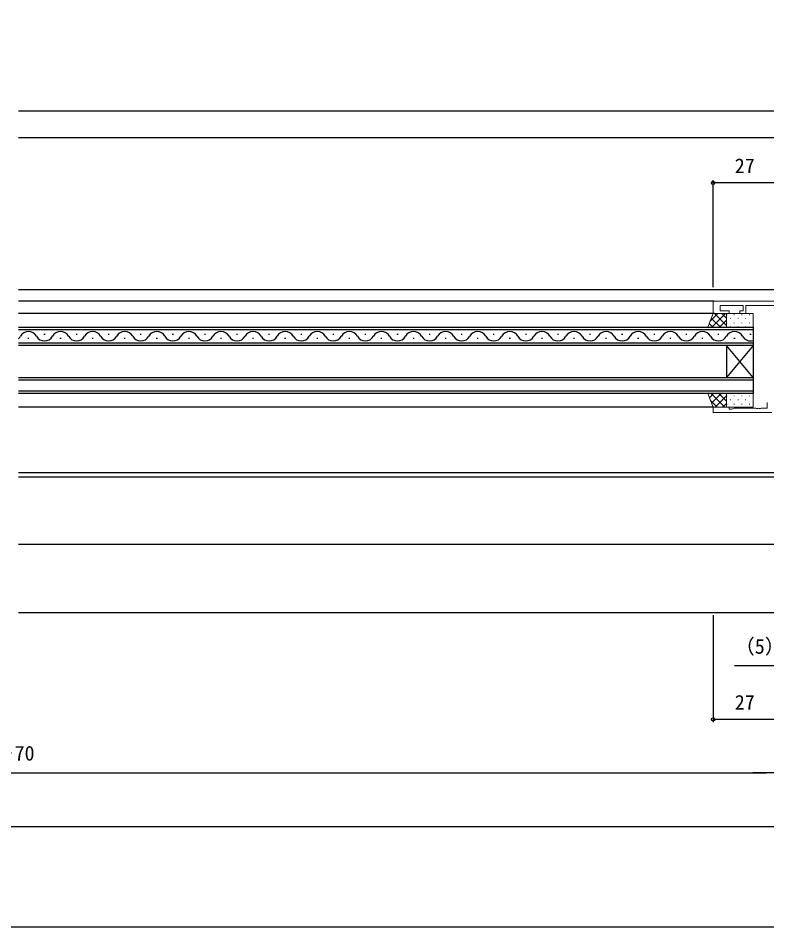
# Model space of a CAD drawing. Units: millimetres, scale not verified. Extents: x -437 to 438, y -554 to 551.
# Drawn here: x 6.4 to 286.3, y -553.5 to -213.9 of the extents above; entities that cross this region are included whole.
import ezdxf
from ezdxf.enums import TextEntityAlignment as Align

# ---------------------------------------------------------------- set-up
doc = ezdxf.new("R2010")
doc.units = ezdxf.units.MM
doc.header["$LTSCALE"] = 4
doc.layers.add('0-2_YKK_11', color=211, linetype='Continuous', lineweight=18)
doc.layers.add('0-5_YKK_13', color=4, linetype='Continuous', lineweight=18)
for name, color, linetype in [('0-4_YKK_12', 2, 'Continuous'), ('0-7_YKK_D', 6, 'Continuous'), ('0-8_YKK_ZWAK', 7, 'Continuous'), ('0-9_YSS_K', 3, 'Continuous')]:
    doc.layers.add(name, color=color, linetype=linetype)
doc.styles.add('ＭＳ ゴシック', font='')
doc.styles.get('ＭＳ ゴシック').set_extended_font_data('MS Gothic')

msp = doc.modelspace()

# ---------------------------------------------------------------- linework, layer by layer
at = {"layer": '0-2_YKK_11'}
for points in [[(272.2, -324.3), (266.2, -324.3), (266.2, -319.7), (293.2, -319.7), (293.2, -315.5), (328.2, -315.5), (328.2, -328.5), (338.2, -328.5), (338.2, -330), (328.07, -330)], [(293.2, -321.33), (278.4, -321.33), (278.4, -324.3), (276.2, -324.3), (276.2, -323.3), (277.4, -323.3), (277.4, -321.33), (268.9, -321.33), (268.9, -323.3), (272.2, -323.3), (272.2, -324.3)], [(288.2, -361.3), (266.2, -361.3), (266.2, -359.3), (272.2, -359.3), (272.2, -360), (273.2, -360), (274.107, -359.67), (282.242, -359.67), (282.425, -359.79), (282.975, -359.79), (283.158, -359.67), (283.242, -359.67), (283.425, -359.79), (283.975, -359.79), (284.158, -359.67), (286.4, -359.67), (286.4, -357.5)]]:
    msp.add_lwpolyline(points, dxfattribs=at)
at = {"layer": '0-4_YKK_12'}
for p, q in [((6.534, -248.5), (353.2, -248.5)), ((6.534, -258.5), (343.2, -258.5)), ((293.2, -315.5), (6.534, -315.5)), ((266.5, -319.7), (6.534, -319.7)), ((266.7, -324.3), (6.534, -324.3)), ((6.534, -329.4), (281.2, -329.4)), ((281.2, -330.4), (6.534, -330.4)), ((16, -332.04), (16.4, -332.04)), ((28, -332.04), (28.4, -332.04)), ((40, -332.04), (40.4, -332.04)), ((52, -332.04), (52.4, -332.04)), ((64, -332.04), (64.4, -332.04)), ((76, -332.04), (76.4, -332.04)), ((88, -332.04), (88.4, -332.04)), ((100, -332.04), (100.4, -332.04)), ((112, -332.04), (112.4, -332.04)), ((124, -332.04), (124.4, -332.04)), ((136, -332.04), (136.4, -332.04)), ((148, -332.04), (148.4, -332.04)), ((160, -332.04), (160.4, -332.04)), ((172, -332.04), (172.4, -332.04)), ((184, -332.04), (184.4, -332.04)), ((196, -332.04), (196.4, -332.04)), ((208, -332.04), (208.4, -332.04)), ((220, -332.04), (220.4, -332.04)), ((232, -332.04), (232.4, -332.04)), ((244, -332.04), (244.4, -332.04)), ((256, -332.04), (256.4, -332.04)), ((268, -332.04), (268.4, -332.04)), ((280, -332.04), (280.4, -332.04)), ((6.534, -335.2), (281.2, -335.2)), ((10, -333.56), (10.4, -333.56)), ((22, -333.56), (22.4, -333.56)), ((34, -333.56), (34.4, -333.56)), ((46, -333.56), (46.4, -333.56)), ((58, -333.56), (58.4, -333.56)), ((70, -333.56), (70.4, -333.56)), ((82, -333.56), (82.4, -333.56)), ((94, -333.56), (94.4, -333.56)), ((106, -333.56), (106.4, -333.56)), ((118, -333.56), (118.4, -333.56)), ((130, -333.56), (130.4, -333.56)), ((142, -333.56), (142.4, -333.56)), ((154, -333.56), (154.4, -333.56)), ((166, -333.56), (166.4, -333.56)), ((178, -333.56), (178.4, -333.56)), ((190, -333.56), (190.4, -333.56)), ((202, -333.56), (202.4, -333.56)), ((214, -333.56), (214.4, -333.56)), ((226, -333.56), (226.4, -333.56)), ((238, -333.56), (238.4, -333.56)), ((250, -333.56), (250.4, -333.56)), ((262, -333.56), (262.4, -333.56)), ((274, -333.56), (274.4, -333.56)), ((271.2, -336.2), (271.2, -348.2)), ((281.2, -336.2), (271.2, -348.2)), ((281.2, -348.2), (271.2, -336.2)), ((281.2, -336.2), (281.2, -348.2)), ((6.534, -348.2), (281.2, -348.2)), ((281.2, -349.2), (6.534, -349.2)), ((6.534, -353.2), (281.2, -353.2)), ((266.5, -359.3), (6.534, -359.3)), ((293.2, -383.87), (6.534, -383.87)), ((293.2, -385.5), (6.534, -385.5)), ((6.534, -410.5), (293.2, -410.5))]:
    msp.add_line(p, q, dxfattribs=at)
for points in [[(281.2, -329.4), (281.2, -336.2), (6.534, -336.2)], [(281.2, -348.2), (281.2, -354.2), (6.534, -354.2)]]:
    msp.add_lwpolyline(points, dxfattribs=at)
for centre, start, end in [((10.2, -334.477), 29.20254, 150.79746), ((22.2, -334.477), 29.20254, 150.79746), ((34.2, -334.477), 29.20254, 150.79746), ((46.2, -334.477), 29.20254, 150.79746), ((58.2, -334.477), 29.20254, 150.79746), ((70.2, -334.477), 29.20254, 150.79746), ((82.2, -334.477), 29.20254, 150.79746), ((94.2, -334.477), 29.20254, 150.79746), ((106.2, -334.477), 29.20254, 150.79746), ((118.2, -334.477), 29.20254, 150.79746), ((130.2, -334.477), 29.20254, 150.79746), ((142.2, -334.477), 29.20254, 150.79746), ((154.2, -334.477), 29.20254, 150.79746), ((166.2, -334.477), 29.20254, 150.79746), ((178.2, -334.477), 29.20254, 150.79746), ((190.2, -334.477), 29.20254, 150.79746), ((202.2, -334.477), 29.20254, 150.79746), ((214.2, -334.477), 29.20254, 150.79746), ((226.2, -334.477), 29.20254, 150.79746), ((238.2, -334.477), 29.20254, 150.79746), ((250.2, -334.477), 29.20254, 150.79746), ((262.2, -334.477), 29.20254, 150.79746), ((274.2, -334.477), 29.20254, 150.79746), ((4.2, -331.123), 312.77555, 330.79746), ((16.2, -331.123), 209.20254, 330.79746), ((28.2, -331.123), 209.20254, 330.79746), ((40.2, -331.123), 209.20254, 330.79746), ((52.2, -331.123), 209.20254, 330.79746), ((64.2, -331.123), 209.20254, 330.79746), ((76.2, -331.123), 209.20254, 330.79746), ((88.2, -331.123), 209.20254, 330.79746), ((100.2, -331.123), 209.20254, 330.79746), ((112.2, -331.123), 209.20254, 330.79746), ((124.2, -331.123), 209.20254, 330.79746), ((136.2, -331.123), 209.20254, 330.79746), ((148.2, -331.123), 209.20254, 330.79746), ((160.2, -331.123), 209.20254, 330.79746), ((172.2, -331.123), 209.20254, 330.79746), ((184.2, -331.123), 209.20254, 330.79746), ((196.2, -331.123), 209.20254, 330.79746), ((208.2, -331.123), 209.20254, 330.79746), ((220.2, -331.123), 209.20254, 330.79746), ((232.2, -331.123), 209.20254, 330.79746), ((244.2, -331.123), 209.20254, 330.79746), ((256.2, -331.123), 209.20254, 330.79746), ((268.2, -331.123), 209.20254, 330.79746), ((280.2, -331.123), 209.20254, 286.91585)]:
    msp.add_arc(centre, 3.437, start, end, dxfattribs=at)
at = {"layer": '0-5_YKK_13'}
for p, q in [((268.003, -324.3), (265.037, -327.267)), ((270.832, -324.3), (265.732, -329.4)), ((271.2, -328.82), (266.68, -324.3)), ((271.2, -325.992), (269.508, -324.3)), ((271.29, -324.72), (271.29, -324.92)), ((274.12, -324.72), (274.12, -324.92)), ((276.95, -324.72), (276.95, -324.92)), ((279.78, -324.72), (279.78, -324.92)), ((266.123, -329.4), (264.742, -328.019)), ((268.951, -329.4), (265.538, -325.987)), ((271.2, -326.76), (268.56, -329.4)), ((271.29, -327.75), (271.29, -327.95)), ((272.705, -326.135), (272.705, -326.335)), ((272.705, -329.165), (272.705, -329.365)), ((274.12, -327.75), (274.12, -327.95)), ((275.535, -326.135), (275.535, -326.335)), ((275.535, -329.165), (275.535, -329.365)), ((276.95, -327.75), (276.95, -327.95)), ((278.365, -326.135), (278.365, -326.335)), ((278.365, -329.165), (278.365, -329.365)), ((279.78, -327.75), (279.78, -327.95)), ((281.195, -326.135), (281.195, -326.335)), ((281.195, -329.165), (281.195, -329.365)), ((266.388, -354.2), (264.816, -355.771)), ((270.567, -359.3), (265.467, -354.2)), ((269.216, -354.2), (265.613, -357.803)), ((271.2, -355.045), (266.945, -359.3)), ((271.2, -357.104), (268.296, -354.2)), ((271.2, -354.276), (271.124, -354.2)), ((271.29, -355.02), (271.29, -355.22)), ((272.705, -356.435), (272.705, -356.635)), ((274.12, -355.02), (274.12, -355.22)), ((275.535, -356.435), (275.535, -356.635)), ((276.95, -355.02), (276.95, -355.22)), ((278.365, -356.435), (278.365, -356.635)), ((279.78, -355.02), (279.78, -355.22)), ((281.195, -356.435), (281.195, -356.635)), ((267.739, -359.3), (265.207, -356.769)), ((271.2, -357.873), (269.773, -359.3)), ((271.29, -358.05), (271.29, -358.25)), ((274.12, -358.05), (274.12, -358.25)), ((276.95, -358.05), (276.95, -358.25)), ((279.78, -358.05), (279.78, -358.25))]:
    msp.add_line(p, q, dxfattribs=at)
for points in [[(271.2, -329.4), (264.2, -329.4), (266.2, -324.3), (271.2, -324.3)], [(271.2, -324.3), (271.2, -329.4), (281.2, -329.4), (281.2, -324.3)], [(271.2, -354.2), (264.2, -354.2), (266.2, -359.3), (271.2, -359.3)], [(271.2, -359.3), (271.2, -354.2), (281.2, -354.2), (281.2, -359.3)]]:
    msp.add_lwpolyline(points, close=True, dxfattribs=at)
at = {"layer": '0-7_YKK_D'}
for p, q in [((266.2, -314.5), (266.2, -274.5)), ((293.2, -275.5), (266.2, -275.5)), ((266.2, -437), (266.2, -477)), ((293.2, -476), (266.2, -476)), ((-284.8, -496), (286.2, -496)), ((293.2, -496), (281.076, -496)), ((-326.8, -516), (328.2, -516))]:
    msp.add_line(p, q, dxfattribs=at)
msp.add_lwpolyline([(298.201, -456), (293.2, -456), (274.249, -456)], dxfattribs=at)
for centre in [(266.2, -275.5), (266.2, -476)]:
    msp.add_circle(centre, 0.637, dxfattribs=at)
at = {"layer": '0-8_YKK_ZWAK'}
msp.add_lwpolyline([(-436.8, -553.5), (438.2, -553.5), (438.2, 516.5)], dxfattribs=at)
at = {"layer": '0-9_YSS_K'}
msp.add_line((6.534, -436), (343.2, -436), dxfattribs=at)

# ---------------------------------------------------------------- texts
at = {"layer": '0-7_YKK_D', "style": 'ＭＳ ゴシック'}
for s, p in [('27', (274.309, -273.5)), ('（5）', (274.289, -453.105)), ('27', (274.309, -474)), ('W＝既設枠W－70', (-39.975, -493.02))]:
    msp.add_text(s, height=5.499, dxfattribs=at).set_placement(p, align=Align.BOTTOM_LEFT)

doc.saveas('drawing.dxf')
